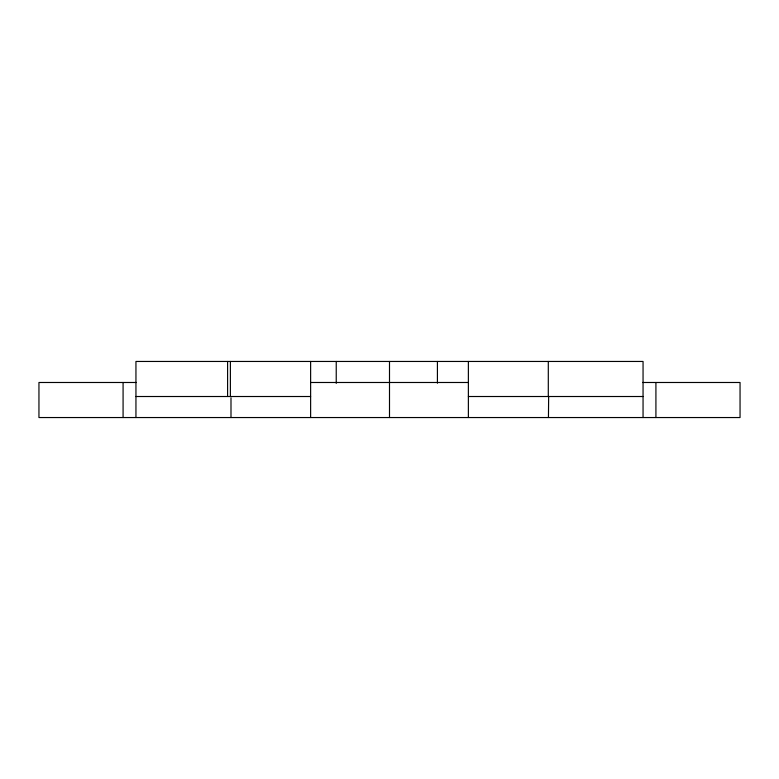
<?xml version="1.0" encoding="UTF-8"?>
<svg xmlns="http://www.w3.org/2000/svg" width="779" height="779" viewBox="0 0 779 779"><rect width="100%" height="100%" fill="white"/><g stroke="black" fill="none" stroke-linecap="round" stroke-linejoin="round"><path stroke-width="1.17" d="M230.38 396.511L230.389 361.456M548.65 396.511L548.445 417.544M136.383 382.489L38.95 382.489L38.95 417.544L740.05 417.544L740.05 382.489L642.617 382.489M310.626 382.489L468.374 382.489M135.945 396.511L310.626 396.511M468.374 396.511L643.055 396.511M655.918 382.489L655.918 417.544M643.055 417.544L643.055 361.456L135.945 361.456L135.945 417.544M548.299 361.456L548.299 396.511M468.374 361.456L468.374 417.544M437.418 361.456L437.418 383.21M389.5 361.456L389.5 417.544M336.236 361.456L336.236 383.365M310.626 361.456L310.626 417.544M230.993 397.826L230.993 417.544M227.595 361.456L227.595 396.511M123.082 382.489L123.082 417.544"/></g></svg>
